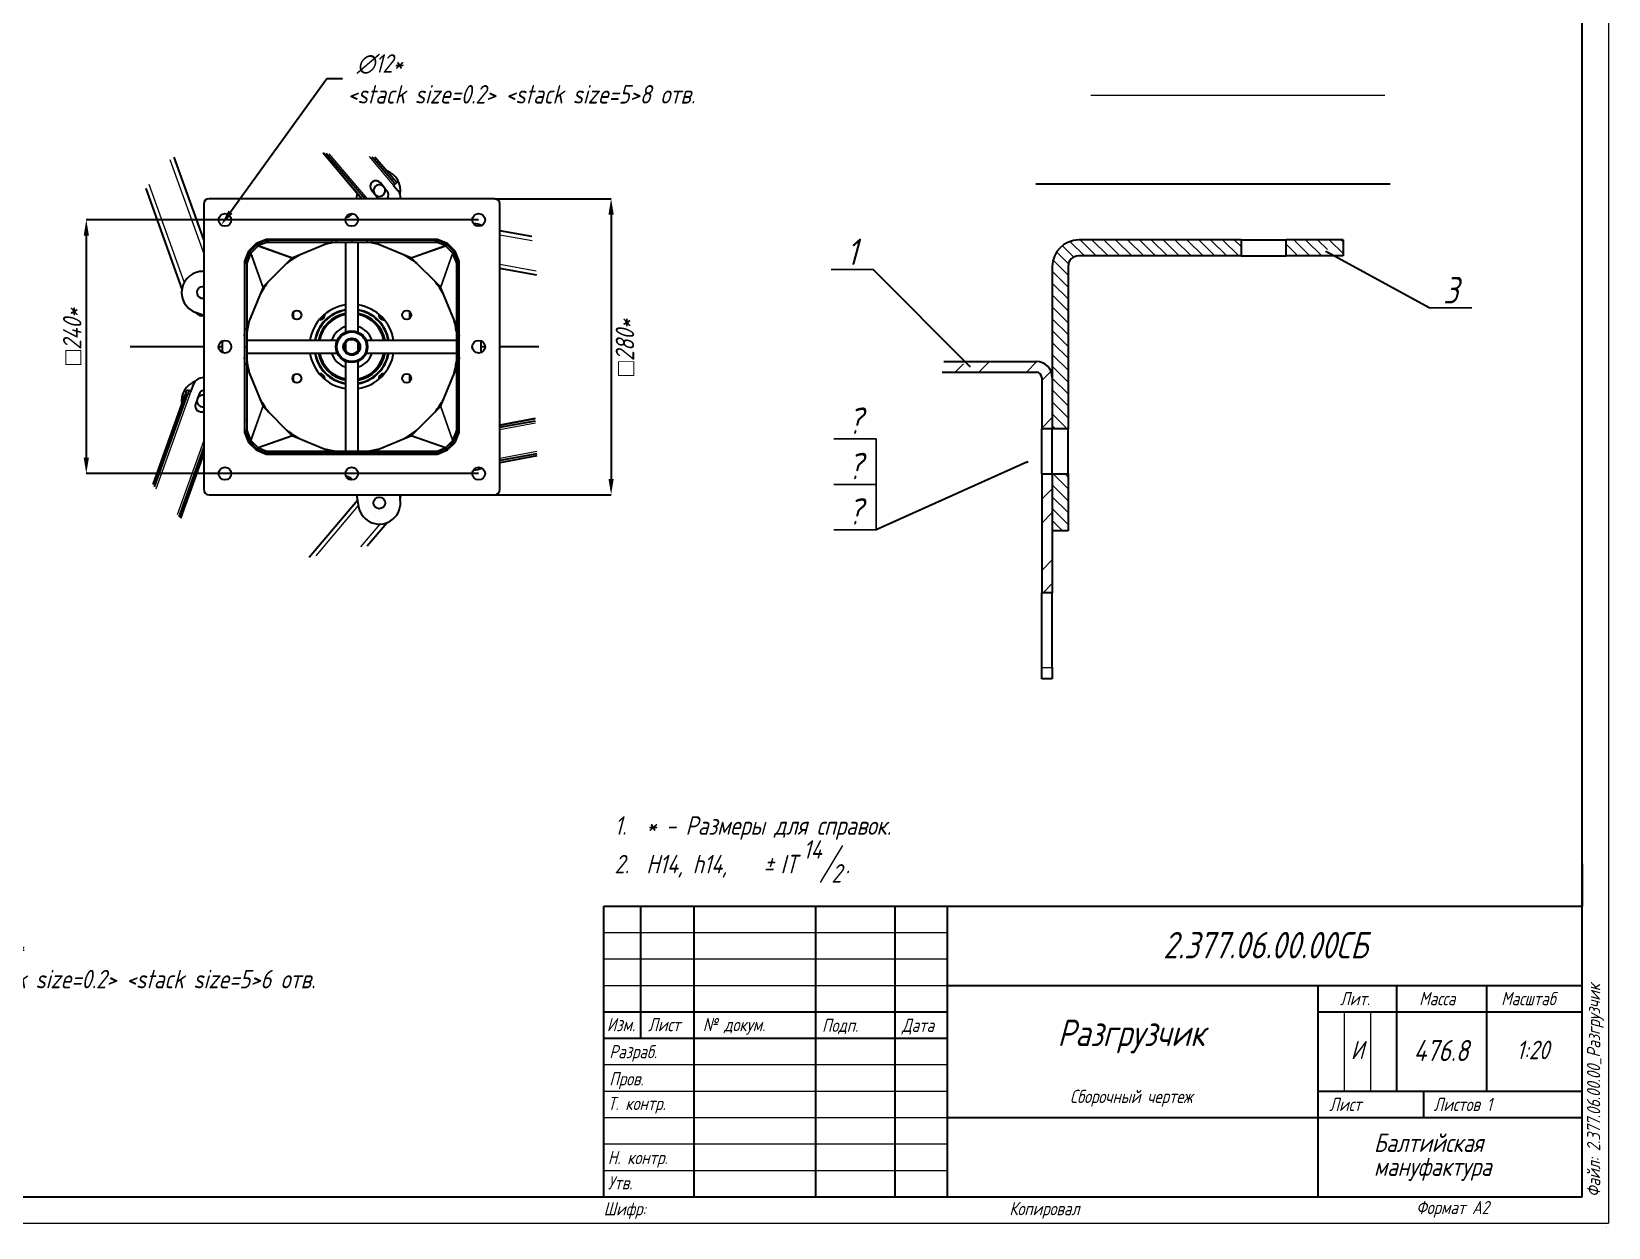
# Model space of a CAD drawing. Header units: millimetres. Extents: x 0 to 594, y -1 to 420.
# Drawn here: x 295.7 to 594, y -0.8 to 225.4 of the extents above; entities that cross this region are included whole.
import ezdxf

# ---------------------------------------------------------------- set-up
doc = ezdxf.new("R2010")
doc.units = ezdxf.units.MM
doc.linetypes.add('SLD-Сплошная', pattern=[0])
doc.styles.add('SLDTEXTSTYLE0', font='', dxfattribs={"bigfont": 'bigfont'})
doc.styles.add('SLDTEXTSTYLE1', font='')
doc.styles.get('SLDTEXTSTYLE0').set_extended_font_data('ГОСТ тип А', italic=True)
doc.styles.get('SLDTEXTSTYLE1').set_extended_font_data('ГОСТ тип А', italic=True)
doc.dimstyles.new('SLDDIMSTYLE1', dxfattribs={"dimtxt": 0.18, "dimasz": 1, "dimexe": 0, "dimexo": 0.0625, "dimgap": 0, "dimtad": 0, "dimtih": 1, "dimtoh": 1, "dimdec": 0, "dimrnd": 1e-09, "dimzin": 0, "dimdsep": 46, "dimtxsty": 'Standard', "dimblk1": 'DOT', "dimblk2": 'DOT', "dimsah": 1, "dimcen": 0.09, "dimadec": 0, "dimazin": 0, "dimtfac": 1, "dimtdec": 0, "dimtofl": 0, "dimtmove": 0, "dimatfit": 3, "dimldrblk": 'DOT', "dimfxl": 1, "dimfrac": 2, "dimtolj": 1, "dimtzin": 0, "dimarcsym": 0})
doc.dimstyles.new('SLDDIMSTYLE4', dxfattribs={"dimtxt": 3.5, "dimasz": 3, "dimexe": 0, "dimexo": 0.0625, "dimgap": 0.875, "dimtad": 0, "dimtih": 1, "dimtoh": 1, "dimdec": 1, "dimlfac": 20, "dimrnd": 1e-09, "dimzin": 12, "dimdsep": 46, "dimtxsty": 'SLDTEXTSTYLE1', "dimsah": 1, "dimcen": 0, "dimadec": 0, "dimazin": 3, "dimtfac": 5, "dimtmove": 0, "dimatfit": 3, "dimfxl": 1, "dimfrac": 2, "dimtolj": 1, "dimtzin": 12, "dimarcsym": 0})
doc.dimstyles.new('SLDDIMSTYLE6', dxfattribs={"dimtxt": 3.5, "dimasz": 3, "dimexe": 0, "dimexo": 0.0625, "dimgap": 0.875, "dimtad": 2, "dimdec": 1, "dimlfac": 5, "dimrnd": 1e-09, "dimzin": 12, "dimdsep": 46, "dimtxsty": 'SLDTEXTSTYLE1', "dimsah": 1, "dimcen": 0.09, "dimadec": 0, "dimazin": 3, "dimtfac": 1, "dimtofl": 0, "dimtmove": 0, "dimatfit": 3, "dimfxl": 1, "dimfrac": 2, "dimtolj": 1, "dimtzin": 12, "dimarcsym": 0})
doc.dimstyles.new('SLDDIMSTYLE7', dxfattribs={"dimtxt": 3.5, "dimasz": 3, "dimexe": 0, "dimexo": 0.0625, "dimgap": 0.875, "dimtad": 0, "dimtih": 1, "dimtoh": 1, "dimdec": 1, "dimlfac": 5, "dimrnd": 1e-09, "dimzin": 12, "dimdsep": 46, "dimtxsty": 'SLDTEXTSTYLE1', "dimsah": 1, "dimcen": 0, "dimadec": 0, "dimazin": 3, "dimtfac": 5, "dimtmove": 0, "dimatfit": 3, "dimfxl": 1, "dimfrac": 2, "dimtolj": 1, "dimtzin": 12, "dimarcsym": 0})

# ---------------------------------------------------------------- blocks, each defined once
blk = doc.blocks.new('SW_NOTE_0')
at = {"color": 0, "linetype": 'SLD-Сплошная', "lineweight": 0}
blk.add_line((37.13, -1.02), (32.93, -8.02), dxfattribs=at)
at = {"color": 0, "linetype": 'Continuous', "lineweight": 0, "char_height": 3.5, "attachment_point": 1}
for s, insert, style in [('1.', (-6, 4.5), 'SLDTEXTSTYLE1'), ('* - Размеры для справок.', (0, 4.5), 'SLDTEXTSTYLE0'), ('2.', (-6, -2.79), 'SLDTEXTSTYLE1'), ('Н14, h14, ', (0, -2.79), 'SLDTEXTSTYLE0'), ('IT', (25.41, -2.79), 'SLDTEXTSTYLE1'), ('14', (29.68, -0.02), 'SLDTEXTSTYLE1'), ('%%p', (22.19, -2.79), 'SLDTEXTSTYLE1'), ('2', (35.03, -4.54), 'SLDTEXTSTYLE1'), ('.', (37.7, -2.79), 'SLDTEXTSTYLE1')]:
    blk.add_mtext(s, dxfattribs=dict(at, insert=insert, style=style))
blk = doc.blocks.new('*D37')
at = {"color": 0, "linetype": 'SLD-Сплошная', "lineweight": -2, "transparency": 16777216}
for p, q in [((279.83, 49.1), (255.18, 66.62)), ((282.83, 49.1), (279.83, 49.1))]:
    blk.add_line(p, q, dxfattribs=at)
at = {"color": 0, "linetype": 'SLD-Сплошная', "transparency": 16777216}
blk.add_solid([(255.46, 67.03), (254.89, 66.21), (252.73, 68.36)], dxfattribs=at)
at = {"layer": 'Defpoints', "color": 0, "linetype": 'SLD-Сплошная', "transparency": 16777216}
for p in [(252.73, 68.36), (253.26, 67.98)]:
    blk.add_point(p, dxfattribs=at)
at = {"color": 0, "linetype": 'SLD-Сплошная', "lineweight": 18, "transparency": 16777216, "insert": (283.71, 53.77), "char_height": 3.5, "attachment_point": 1, "style": 'SLDTEXTSTYLE1'}
blk.add_mtext('\\A1; ∅13*\\P<stack size=0.2> <stack size=5>6 отв.', dxfattribs=at)
blk = doc.blocks.new('SW_HATCH_0')
at = {"color": 0, "linetype": 'SLD-Сплошная', "lineweight": 18}
for p, q in [((40.49, 186.42), (40.46, 186.39)), ((42.73, 186.42), (40.97, 184.65)), ((44.98, 186.42), (41.98, 183.42)), ((47.22, 186.42), (44.22, 183.42)), ((49.47, 186.42), (46.47, 183.42)), ((51.71, 186.42), (48.71, 183.42)), ((52.53, 184.99), (50.96, 183.42)), ((62.94, 186.42), (61.03, 184.51)), ((65.18, 186.42), (62.18, 183.42)), ((67.43, 186.42), (64.43, 183.42)), ((69.67, 186.42), (66.67, 183.42)), ((71.78, 186.28), (70.32, 184.82)), ((69.55, 184.05), (68.92, 183.42)), ((17.6, 21.17), (19.84, 18.92)), ((18.68, 22.34), (20.83, 20.18)), ((20.12, 23.13), (22.84, 20.41)), ((22.09, 23.41), (25.09, 20.41)), ((24.33, 23.41), (27.33, 20.41)), ((26.58, 23.41), (29.58, 20.41)), ((28.82, 23.41), (31.82, 20.41)), ((31.07, 23.41), (34.07, 20.41)), ((33.31, 23.41), (36.31, 20.41)), ((35.56, 23.41), (38.56, 20.41)), ((37.8, 23.41), (40.8, 20.41)), ((40.05, 23.41), (43.05, 20.41)), ((42.29, 23.41), (45.29, 20.41)), ((44.54, 23.41), (47.54, 20.41)), ((46.78, 23.41), (49.78, 20.41)), ((49.03, 23.41), (52.03, 20.41)), ((51.27, 23.41), (52.53, 22.16)), ((61.03, 22.64), (63.25, 20.41)), ((62.5, 23.41), (65.5, 20.41)), ((64.74, 23.41), (67.74, 20.41)), ((66.99, 23.41), (68.82, 21.59)), ((69.23, 23.41), (71.78, 20.87)), ((71.48, 23.41), (71.78, 23.12)), ((16.92, 19.6), (19.78, 16.75)), ((16.78, 17.5), (19.78, 14.5)), ((16.78, 15.26), (19.78, 12.26)), ((16.78, 13.01), (19.78, 10.01)), ((16.78, 10.77), (19.78, 7.77)), ((16.78, 8.52), (19.78, 5.52)), ((16.78, 6.27), (19.78, 3.28)), ((16.78, 4.03), (19.78, 1.03)), ((0, 0), (-1.59, -1.59)), ((4.9, 0.41), (2.9, -1.59)), ((13.88, 0.41), (11.88, -1.59)), ((16.78, 1.78), (19.78, -1.22)), ((16.54, -1.42), (14.78, -3.18)), ((16.78, -0.46), (19.78, -3.46)), ((16.78, -2.71), (19.78, -5.71)), ((16.78, -4.95), (19.78, -7.95)), ((16.78, -7.2), (19.78, -10.2)), ((16.78, -10.16), (14.78, -12.16)), ((16.78, -9.44), (19.67, -12.34)), ((16.78, -11.69), (17.43, -12.34)), ((16.95, -20.84), (19.78, -23.67)), ((19.19, -20.84), (19.78, -21.42)), ((16.78, -23.63), (14.78, -25.63)), ((16.78, -22.91), (19.78, -25.91)), ((16.78, -25.16), (19.78, -28.16)), ((16.78, -28.12), (14.78, -30.12)), ((16.78, -27.4), (19.78, -30.4)), ((16.78, -29.65), (18.72, -31.59)), ((16.78, -37.1), (14.78, -39.1)), ((16.78, -41.59), (15.03, -43.34))]:
    blk.add_line(p, q, dxfattribs=at)
blk = doc.blocks.new('SW_NOTE_0_4')
at = {"color": 0, "linetype": 'SLD-Сплошная', "lineweight": 18}
for p, q in [((0, 0), (8, 0)), ((8, 0), (0, 0)), ((0, 0), (8, 0)), ((8, 0), (0, 0)), ((0, 0), (8, 0)), ((8, 0), (0, 0))]:
    blk.add_line(p, q, dxfattribs=at)
at = {"color": 0, "linetype": 'SLD-Сплошная', "lineweight": 18, "insert": (3.97, 5.85), "char_height": 5, "attachment_point": 2, "style": 'SLDTEXTSTYLE1'}
blk.add_mtext('3', dxfattribs=at)
blk = doc.blocks.new('_Dot')
at = {"color": 0, "linetype": 'ByBlock', "lineweight": -2}
blk.add_line((-0.5, 0), (-1, 0), dxfattribs=at)
at = {"color": 0, "linetype": 'ByBlock', "const_width": 0.5}
blk.add_lwpolyline([(-0.25, 0, 1), (0.25, 0, 1)], format="xyb", close=True, dxfattribs=at)
blk = doc.blocks.new('SW_NOTE_0_5')
at = {"color": 0, "linetype": 'SLD-Сплошная', "lineweight": 18}
for p, q in [((-8, 0), (0, 0)), ((0, 0), (-8, 0)), ((-8, 0), (0, 0)), ((0, 0), (-8, 0)), ((-8, 0), (0, 0)), ((0, 0), (-8, 0))]:
    blk.add_line(p, q, dxfattribs=at)
at = {"color": 0, "linetype": 'SLD-Сплошная', "lineweight": 18, "insert": (-4.03, 5.85), "char_height": 5, "attachment_point": 2, "style": 'SLDTEXTSTYLE1'}
blk.add_mtext('1', dxfattribs=at)
blk = doc.blocks.new('SW_NOTE_0_6')
at = {"color": 0, "linetype": 'SLD-Сплошная', "lineweight": 0}
for p, q in [((0, 0), (0, 8.58)), ((0, 8.58), (0, 0)), ((0, 0), (-8, 0)), ((-8, 0), (0, 0)), ((0, 0), (-8, 0)), ((-8, 0), (0, 0))]:
    blk.add_line(p, q, dxfattribs=at)
at = {"color": 0, "linetype": 'Continuous', "lineweight": 0, "insert": (-4.03, 5.97), "char_height": 5, "attachment_point": 2, "style": 'SLDTEXTSTYLE1'}
blk.add_mtext('?', dxfattribs=at)
blk = doc.blocks.new('SW_NOTE_0_7')
at = {"color": 0, "linetype": 'SLD-Сплошная', "lineweight": 18}
for p, q in [((5.91, 0.46), (-2.09, 0.46)), ((-2.09, 0.46), (5.91, 0.46)), ((5.91, -8.12), (5.91, 0.46)), ((5.91, 0.46), (5.91, -8.12)), ((5.91, -8.12), (5.91, 0.46)), ((5.91, 0.46), (5.91, -8.12))]:
    blk.add_line(p, q, dxfattribs=at)
at = {"color": 0, "linetype": 'SLD-Сплошная', "lineweight": 18, "insert": (1.88, 6.43), "char_height": 5, "attachment_point": 2, "style": 'SLDTEXTSTYLE1'}
blk.add_mtext('?', dxfattribs=at)
blk = doc.blocks.new('SW_NOTE_0_8')
at = {"color": 0, "linetype": 'SLD-Сплошная', "lineweight": 18}
for p, q in [((5.91, 0.46), (-2.09, 0.46)), ((-2.09, 0.46), (5.91, 0.46)), ((5.91, -8.12), (5.91, 0.46)), ((5.91, 0.46), (5.91, -8.12)), ((5.91, -8.12), (5.91, 0.46)), ((5.91, 0.46), (5.91, -8.12))]:
    blk.add_line(p, q, dxfattribs=at)
at = {"color": 0, "linetype": 'SLD-Сплошная', "lineweight": 18, "insert": (1.88, 6.43), "char_height": 5, "attachment_point": 2, "style": 'SLDTEXTSTYLE1'}
blk.add_mtext('?', dxfattribs=at)
blk = doc.blocks.new('*D43')
at = {"color": 0, "linetype": 'SLD-Сплошная', "lineweight": -2, "transparency": 16777216}
for p, q in [((383.38, 193.8), (405.36, 193.8)), ((405.36, 190.8), (405.36, 140.8)), ((383.38, 137.8), (405.36, 137.8))]:
    blk.add_line(p, q, dxfattribs=at)
at = {"color": 0, "linetype": 'SLD-Сплошная', "transparency": 16777216}
for points in [[(404.86, 190.8), (405.86, 190.8), (405.36, 193.8)], [(404.86, 140.8), (405.86, 140.8), (405.36, 137.8)]]:
    blk.add_solid(points, dxfattribs=at)
at = {"layer": 'Defpoints', "color": 0, "linetype": 'SLD-Сплошная', "transparency": 16777216}
for p in [(383.31, 193.8), (383.31, 137.8), (405.36, 137.8)]:
    blk.add_point(p, dxfattribs=at)
at = {"color": 0, "linetype": 'SLD-Сплошная', "lineweight": 18, "transparency": 16777216, "insert": (406.23, 165.62), "char_height": 3.5, "attachment_point": 2, "rotation": 90, "style": 'SLDTEXTSTYLE1'}
blk.add_mtext('\\A1;{\\fGDT;o}280*', dxfattribs=at)
blk = doc.blocks.new('*D44')
at = {"color": 0, "linetype": 'SLD-Сплошная', "lineweight": -2, "transparency": 16777216}
for p, q in [((380.25, 189.8), (306.1, 189.8)), ((306.1, 186.8), (306.1, 144.8)), ((380.25, 141.8), (306.1, 141.8))]:
    blk.add_line(p, q, dxfattribs=at)
at = {"color": 0, "linetype": 'SLD-Сплошная', "transparency": 16777216}
for points in [[(305.6, 186.8), (306.6, 186.8), (306.1, 189.8)], [(305.6, 144.8), (306.6, 144.8), (306.1, 141.8)]]:
    blk.add_solid(points, dxfattribs=at)
at = {"layer": 'Defpoints', "color": 0, "linetype": 'SLD-Сплошная', "transparency": 16777216}
for p in [(380.31, 189.8), (306.1, 141.8), (380.31, 141.8)]:
    blk.add_point(p, dxfattribs=at)
at = {"color": 0, "linetype": 'SLD-Сплошная', "lineweight": 18, "transparency": 16777216, "insert": (301.69, 167.71), "char_height": 3.5, "attachment_point": 2, "rotation": 90, "style": 'SLDTEXTSTYLE1'}
blk.add_mtext('\\A1;{\\fGDT;o}240*', dxfattribs=at)
blk = doc.blocks.new('*D45')
at = {"color": 0, "linetype": 'SLD-Сплошная', "lineweight": -2, "transparency": 16777216}
for p, q in [((351.58, 216.48), (333.37, 191.26)), ((354.58, 216.48), (351.58, 216.48))]:
    blk.add_line(p, q, dxfattribs=at)
at = {"color": 0, "linetype": 'SLD-Сплошная', "transparency": 16777216}
blk.add_solid([(332.96, 191.55), (333.77, 190.97), (331.61, 188.83)], dxfattribs=at)
at = {"layer": 'Defpoints', "color": 0, "linetype": 'SLD-Сплошная', "transparency": 16777216}
for p in [(331.61, 188.83), (333.02, 190.77)]:
    blk.add_point(p, dxfattribs=at)
at = {"color": 0, "linetype": 'SLD-Сплошная', "lineweight": 18, "transparency": 16777216, "insert": (355.46, 221.14), "char_height": 3.5, "attachment_point": 1, "style": 'SLDTEXTSTYLE1'}
blk.add_mtext('\\A1; ∅12*\\P<stack size=0.2> <stack size=5>8 отв.', dxfattribs=at)

msp = doc.modelspace()

# ---------------------------------------------------------------- linework, layer by layer
at = {"color": 7, "linetype": 'SLD-Сплошная', "lineweight": 18}
for p, q in [((594, 420), (594, 0)), ((404, 55), (469, 55)), ((404, 50), (469, 50)), ((404, 45), (469, 45)), ((544, 40), (544, 25)), ((549, 40), (549, 25)), ((404, 30), (469, 30)), ((404, 25), (469, 25)), ((404, 20), (469, 20)), ((404, 15), (469, 15)), ((404, 10), (469, 10)), ((0, 0), (594, 0))]:
    msp.add_line(p, q, dxfattribs=at)
at = {"color": 7, "linetype": 'SLD-Сплошная', "lineweight": 25}
for p, q in [((589, 5), (589, 415)), ((322.6554, 201.6905), (328.3127, 185.8989)), ((358.2395, 193.8008), (350.9026, 202.4554)), ((350.9026, 202.4554), (358.2395, 193.8008)), ((358.7639, 193.8008), (351.4852, 202.3867)), ((360.1497, 201.754), (363.8846, 197.3484)), ((360.6847, 201.7415), (364.1897, 197.607)), ((317.3593, 195.7183), (324.1731, 176.6988)), ((357.1882, 193.8008), (357.3692, 194.8274)), ((360.0342, 195.3952), (360.5847, 194.7458)), ((360.777, 194.519), (361.3275, 193.8696)), ((361.3275, 193.8696), (361.3911, 193.8008)), ((362.2629, 196.1684), (361.7124, 196.8178)), ((362.2629, 196.1684), (362.2629, 196.1684)), ((363.0057, 195.2923), (362.4551, 195.9417)), ((364.2261, 196.3269), (365.084, 195.315)), ((364.8363, 196.8442), (364.5312, 196.5856)), ((364.5312, 196.5856), (364.5312, 196.5856)), ((365.4599, 194.6417), (365.4614, 194.6504)), ((485.7176, 196.6448), (552.7047, 196.6448)), ((328.3127, 192.8008), (328.3127, 138.8008)), ((383.3127, 193.8008), (329.3127, 193.8008)), ((384.3127, 138.8008), (384.3127, 192.8008)), ((338.2315, 185.3244), (336.7891, 183.882)), ((338.2978, 185.0889), (337.0247, 183.8157)), ((340.116, 186.105), (338.2315, 185.3244)), ((338.5434, 184.8433), (338.2978, 185.0889)), ((340.0202, 185.8857), (338.5325, 185.2695)), ((338.6735, 184.9291), (338.5325, 185.2695)), ((340.1611, 185.5453), (338.6735, 184.9291)), ((340.1611, 185.5453), (340.0202, 185.8857)), ((372.5095, 186.105), (340.116, 186.105)), ((340.4743, 186.005), (340.4743, 185.605)), ((340.4743, 186.005), (356.3127, 186.005)), ((340.4743, 185.605), (356.3127, 185.605)), ((342.6018, 186.105), (342.4548, 186.005)), ((352.1469, 185.5453), (345.1601, 182.6513)), ((355.1127, 185.605), (355.1127, 168.5503)), ((356.3127, 186.005), (356.3127, 185.605)), ((356.3127, 186.005), (372.1511, 186.005)), ((356.3127, 185.605), (372.1511, 185.605)), ((357.5127, 168.5503), (357.5127, 185.605)), ((367.4654, 182.6513), (360.4786, 185.5453)), ((370.1706, 186.005), (370.0237, 186.105)), ((372.1511, 186.005), (372.1511, 185.605)), ((372.4643, 185.5453), (372.6053, 185.8857)), ((373.952, 184.9291), (372.4643, 185.5453)), ((374.394, 185.3244), (372.5095, 186.105)), ((374.093, 185.2695), (372.6053, 185.8857)), ((373.5565, 185.4917), (373.6998, 185.6119)), ((373.952, 184.9291), (374.093, 185.2695)), ((374.0821, 184.8433), (374.3277, 185.0889)), ((375.6008, 183.8157), (374.3277, 185.0889)), ((375.8363, 183.882), (374.394, 185.3244)), ((390.3721, 186.6331), (384.3127, 187.7331)), ((524.5547, 185.9948), (493.8047, 185.9948)), ((524.5547, 185.9948), (524.5547, 182.9948)), ((524.5547, 185.9948), (533.0547, 185.9948)), ((533.0547, 182.9948), (533.0547, 185.9948)), ((543.8047, 185.9948), (533.0547, 185.9948)), ((543.8047, 185.9948), (543.8047, 182.9948)), ((336.7891, 183.882), (336.0086, 181.9975)), ((336.0086, 181.9975), (336.0086, 149.6041)), ((336.8441, 183.581), (336.2278, 182.0934)), ((336.5682, 181.9524), (336.2278, 182.0934)), ((337.1844, 183.4401), (336.5682, 181.9524)), ((337.1844, 183.4401), (336.8441, 183.581)), ((337.2702, 183.5702), (337.0247, 183.8157)), ((338.5434, 184.8433), (337.2702, 183.5702)), ((345.0045, 182.5744), (339.5391, 177.109)), ((373.0864, 177.109), (367.621, 182.5744)), ((375.3552, 183.5702), (374.0821, 184.8433)), ((375.3552, 183.5702), (375.6008, 183.8157)), ((375.4411, 183.4401), (375.7814, 183.581)), ((376.0573, 181.9524), (375.4411, 183.4401)), ((376.3976, 182.0934), (375.7814, 183.581)), ((376.6169, 181.9975), (375.8363, 183.882)), ((376.0573, 181.9524), (376.3976, 182.0934)), ((376.6169, 149.6041), (376.6169, 181.9975)), ((524.5547, 182.9948), (493.8047, 182.9948)), ((524.5547, 182.9948), (533.0547, 182.9948)), ((543.8047, 182.9948), (533.0547, 182.9948)), ((336.1086, 179.6587), (336.0086, 179.5118)), ((336.1086, 181.6392), (336.5086, 181.6392)), ((336.1086, 165.8008), (336.1086, 181.6392)), ((336.5086, 165.8008), (336.5086, 181.6392)), ((376.1169, 181.6392), (376.1169, 165.8008)), ((376.5169, 181.6392), (376.1169, 181.6392)), ((376.5169, 181.6392), (376.5169, 165.8008)), ((391.3298, 179.3448), (384.3127, 180.6187)), ((488.8047, 180.9948), (488.8047, 150.2448)), ((491.8047, 180.9948), (491.8047, 150.2448)), ((339.4622, 176.9534), (336.5682, 169.9667)), ((376.0573, 169.9667), (373.1633, 176.9534)), ((328.122, 174.9614), (328.3127, 174.9781)), ((328.3127, 171.7353), (326.7539, 172.3026)), ((328.3127, 171.6217), (327.9633, 171.6537)), ((328.3127, 171.6217), (327.9633, 171.6537)), ((345.3127, 171.2065), (345.3127, 172.3951)), ((350.3023, 170.9112), (350.1664, 170.9215)), ((350.3023, 171.0112), (350.244, 171.0133)), ((362.3815, 171.0133), (362.3231, 171.0112)), ((362.3231, 170.9112), (362.4591, 170.9215)), ((367.3127, 171.2065), (367.3127, 172.3951)), ((336.1086, 169.2708), (336.0086, 168.6275)), ((355.1127, 168.5573), (355.1127, 168.5503)), ((376.6169, 168.6275), (376.5169, 169.2708)), ((328.3127, 165.7808), (314.3779, 165.7808)), ((314.384, 165.8208), (328.3127, 165.8208)), ((316.3127, 165.7795), (316.3127, 165.82)), ((316.5127, 165.822), (316.5127, 165.7812)), ((331.8292, 165.7808), (331.1282, 165.7808)), ((331.1324, 165.8208), (331.8276, 165.8208)), ((336.1086, 165.8008), (336.5086, 165.8008)), ((336.1086, 149.9624), (336.1086, 165.8008)), ((353.5632, 167.0008), (336.5086, 167.0008)), ((336.5086, 149.9624), (336.5086, 165.8008)), ((336.5086, 164.6008), (353.5632, 164.6008)), ((353.5563, 164.6008), (353.5632, 164.6008)), ((355.1127, 166.5219), (355.1127, 165.0797)), ((357.5127, 165.0797), (357.5127, 166.5219)), ((376.1169, 167.0008), (359.0623, 167.0008)), ((359.0623, 164.6008), (376.1169, 164.6008)), ((376.5169, 165.8008), (376.1169, 165.8008)), ((376.1169, 165.8008), (376.1169, 149.9624)), ((376.5169, 165.8008), (376.5169, 149.9624)), ((380.7791, 165.8208), (381.509, 165.8208)), ((381.5022, 165.7808), (380.7796, 165.7808)), ((384.3127, 165.8208), (391.6864, 165.8208)), ((391.6808, 165.7808), (384.3127, 165.7808)), ((336.5682, 161.6349), (339.4622, 154.6482)), ((355.1127, 163.0513), (355.1127, 145.9966)), ((355.1127, 163.0513), (355.1127, 163.0452)), ((357.5127, 145.9966), (357.5127, 163.0513)), ((357.5127, 163.046), (357.5127, 163.0513)), ((373.1633, 154.6482), (376.0573, 161.6349)), ((468.2786, 162.9948), (485.8047, 162.9948)), ((325.9197, 157.3909), (326.3671, 158.6398)), ((326.7622, 159.302), (326.7539, 159.299)), ((328.3127, 159.9771), (327.9678, 159.9453)), ((345.3127, 159.8008), (345.0704, 159.8008)), ((345.3127, 160.1008), (345.1251, 160.1008)), ((345.3127, 159.2065), (345.3127, 160.3951)), ((350.3023, 160.6904), (350.1664, 160.6801)), ((350.244, 160.5883), (350.3023, 160.5904)), ((362.3231, 160.6904), (362.4591, 160.6801)), ((362.3231, 160.5904), (362.3815, 160.5883)), ((367.3127, 159.2065), (367.3127, 160.3951)), ((367.3127, 160.1008), (367.5003, 160.1008)), ((367.3127, 159.8008), (367.555, 159.8008)), ((467.9985, 160.9948), (485.8047, 160.9948)), ((486.8047, 159.9948), (486.8047, 150.2448)), ((488.8047, 159.9948), (488.8047, 150.2448)), ((318.7516, 139.7546), (324.8293, 156.7193)), ((319.0233, 139.327), (325.2058, 156.5844)), ((325.1665, 157.6607), (325.5431, 157.5258)), ((325.5431, 157.5258), (325.5431, 157.5258)), ((327.0385, 155.7699), (326.7514, 154.9685)), ((327.0385, 155.7699), (327.0385, 155.7699)), ((327.4259, 156.8513), (327.1388, 156.0498)), ((339.5391, 154.4926), (345.0045, 149.0271)), ((367.621, 149.0271), (373.0864, 154.4926)), ((384.3127, 150.9881), (391.0219, 152.2061)), ((391.0219, 152.2061), (384.3127, 150.9881)), ((336.0086, 152.0898), (336.1086, 151.9429)), ((336.0086, 149.6041), (336.7891, 147.7196)), ((336.1086, 149.9624), (336.5086, 149.9624)), ((336.5682, 149.6492), (336.2278, 149.5082)), ((336.2278, 149.5082), (336.8441, 148.0206)), ((336.5682, 149.6492), (337.1844, 148.1615)), ((375.4411, 148.1615), (376.0573, 149.6492)), ((375.7814, 148.0206), (376.3976, 149.5082)), ((375.8363, 147.7196), (376.6169, 149.6041)), ((376.0573, 149.6492), (376.3976, 149.5082)), ((376.5169, 149.9624), (376.1169, 149.9624)), ((384.3127, 150.5815), (391.0467, 151.8041)), ((488.8047, 150.2448), (486.8047, 150.2448)), ((486.8047, 141.7448), (486.8047, 150.2448)), ((491.8047, 150.2448), (488.8047, 150.2448)), ((488.8047, 141.7448), (488.8047, 150.2448)), ((491.8047, 141.7448), (491.8047, 150.2448)), ((328.3127, 146.8736), (323.578, 133.6575)), ((336.7891, 147.7196), (338.2315, 146.2772)), ((337.1844, 148.1615), (336.8441, 148.0206)), ((337.2702, 148.0314), (337.0247, 147.7859)), ((337.0247, 147.7859), (338.2978, 146.5127)), ((337.2702, 148.0314), (338.5434, 146.7583)), ((338.2315, 146.2772), (340.116, 145.4966)), ((338.5434, 146.7583), (338.2978, 146.5127)), ((338.6735, 146.6725), (338.5325, 146.3321)), ((338.5325, 146.3321), (340.0202, 145.7159)), ((338.6735, 146.6725), (340.1611, 146.0563)), ((345.1601, 148.9503), (352.1469, 146.0563)), ((360.4786, 146.0563), (367.4654, 148.9503)), ((372.4643, 146.0563), (373.952, 146.6725)), ((372.5095, 145.4966), (374.394, 146.2772)), ((372.6053, 145.7159), (374.093, 146.3321)), ((373.952, 146.6725), (374.093, 146.3321)), ((374.0821, 146.7583), (375.3552, 148.0314)), ((374.0821, 146.7583), (374.3277, 146.5127)), ((374.3277, 146.5127), (375.6008, 147.7859)), ((374.394, 146.2772), (375.8363, 147.7196)), ((375.3552, 148.0314), (375.6008, 147.7859)), ((375.4411, 148.1615), (375.7814, 148.0206)), ((376.237, 148.6868), (376.0211, 148.5992)), ((376.0211, 148.5992), (376.237, 148.6868)), ((328.3127, 145.6876), (323.8915, 133.3464)), ((323.8915, 133.3464), (328.3127, 145.6875)), ((340.1611, 146.0563), (340.0202, 145.7159)), ((340.116, 145.4966), (372.5095, 145.4966)), ((340.4743, 145.5966), (340.4743, 145.9966)), ((356.3127, 145.9966), (340.4743, 145.9966)), ((356.3127, 145.5966), (340.4743, 145.5966)), ((342.4548, 145.5966), (342.6018, 145.4966)), ((352.8427, 145.5966), (353.486, 145.4966)), ((354.3378, 145.4966), (353.4929, 145.5966)), ((356.3127, 145.5966), (356.3127, 145.9966)), ((372.1511, 145.9966), (356.3127, 145.9966)), ((372.1511, 145.5966), (356.3127, 145.5966)), ((359.1325, 145.5966), (358.2877, 145.4966)), ((359.1395, 145.4966), (359.7828, 145.5966)), ((370.0237, 145.4966), (370.1706, 145.5966)), ((372.1511, 145.5966), (372.1511, 145.9966)), ((372.4643, 146.0563), (372.6053, 145.7159)), ((373.5565, 146.1099), (373.6998, 145.9897)), ((391.3274, 145.5537), (384.3127, 144.2802)), ((391.3275, 145.1472), (384.3127, 143.8737)), ((486.8047, 141.7448), (488.8047, 141.7448)), ((486.8047, 141.7448), (486.8047, 119.2429)), ((488.8047, 141.7448), (491.8047, 141.7448)), ((488.8047, 141.7448), (488.8047, 130.9948)), ((488.8047, 141.7448), (488.8047, 119.2429)), ((491.8047, 141.7448), (491.8047, 130.9948)), ((329.3127, 137.8008), (383.3127, 137.8008)), ((357.1882, 137.8008), (357.583, 135.562)), ((365.3116, 137.8008), (365.4614, 136.9512)), ((348.2562, 126.0167), (357.3704, 136.7676)), ((359.2324, 128.1391), (362.9447, 132.518)), ((491.8047, 130.9948), (488.8047, 130.9948)), ((488.8047, 119.2429), (486.8047, 119.2429)), ((486.8047, 105.1116), (486.8047, 119.2429)), ((488.8047, 105.1116), (488.8047, 119.2429)), ((486.8047, 102.9948), (486.8047, 105.1116)), ((488.8047, 105.1116), (488.8047, 102.9948)), ((488.8047, 102.9948), (486.8047, 102.9948)), ((589, 68), (589, 60)), ((404, 5), (404, 60)), ((404, 60), (589, 60)), ((411, 35), (411, 60)), ((421, 60), (421, 5)), ((444, 60), (444, 5)), ((459, 60), (459, 5)), ((469, 5), (469, 60)), ((589, 5), (589, 60)), ((469, 45), (589, 45)), ((539, 45), (539, 5)), ((554, 25), (554, 45)), ((571, 25), (571, 45)), ((404, 40), (469, 40)), ((539, 40), (589, 40)), ((404, 35), (469, 35)), ((539, 25), (589, 25)), ((559, 25), (559, 20)), ((469, 20), (589, 20)), ((20, 5), (589, 5)), ((404, 5), (589, 5))]:
    msp.add_line(p, q, dxfattribs=at)
at = {"color": 8, "linetype": 'SLD-Сплошная', "lineweight": 18}
for p, q in [((496.1146, 213.3874), (551.7304, 213.3874)), ((328.3127, 183.5269), (321.991, 201.173)), ((359.2883, 193.8008), (352.0651, 202.3212)), ((359.6118, 201.7699), (364.2261, 196.3269)), ((364.5312, 196.5856), (360.1496, 201.754)), ((363.8846, 197.3484), (364.1897, 197.607)), ((324.1731, 176.6988), (317.3593, 195.7183)), ((317.8982, 196.5861), (324.5832, 177.9261)), ((361.7123, 196.8178), (361.7124, 196.8178)), ((363.0057, 195.2923), (363.0057, 195.2923)), ((345.1601, 182.6513), (338.6735, 184.9291)), ((340.1611, 185.5453), (352.1469, 185.5453)), ((360.4786, 185.5453), (372.4643, 185.5453)), ((373.952, 184.9291), (367.4654, 182.6513)), ((384.3127, 187.7331), (390.3721, 186.6331)), ((390.4208, 185.8111), (384.3127, 186.92)), ((336.5682, 169.9667), (336.5682, 181.9524)), ((337.1844, 183.4401), (339.4622, 176.9534)), ((339.5391, 177.109), (337.2702, 183.5702)), ((338.5434, 184.8433), (345.0045, 182.5744)), ((367.621, 182.5744), (374.0821, 184.8433)), ((375.3552, 183.5702), (373.0864, 177.109)), ((373.1633, 176.9534), (375.4411, 183.4401)), ((376.0573, 181.9524), (376.0573, 169.9667)), ((384.3127, 181.4318), (391.183, 180.1845)), ((350.3023, 171.0805), (350.3023, 171.0112)), ((362.3231, 171.0805), (362.3231, 171.0112)), ((336.5682, 149.6492), (336.5682, 161.6349)), ((376.0573, 161.6349), (376.0573, 149.6492)), ((350.3023, 160.5211), (350.3023, 160.5904)), ((362.3231, 160.5211), (362.3231, 160.5904)), ((325.5431, 157.5258), (319.0233, 139.327)), ((319.298, 138.9078), (325.9197, 157.3909)), ((325.2058, 156.5844), (324.8293, 156.7193)), ((327.4259, 156.8513), (327.4259, 156.8513)), ((339.4622, 154.6482), (337.1844, 148.1615)), ((337.2702, 148.0314), (339.5391, 154.4926)), ((373.0864, 154.4926), (375.3552, 148.0314)), ((375.4411, 148.1615), (373.1633, 154.6482)), ((384.3127, 150.175), (391.0718, 151.4021)), ((328.3127, 148.0595), (323.2668, 133.9747)), ((345.0045, 149.0271), (338.5434, 146.7583)), ((338.6735, 146.6725), (345.1601, 148.9503)), ((367.4654, 148.9503), (373.952, 146.6725)), ((374.0821, 146.7583), (367.621, 149.0271)), ((352.1469, 146.0563), (340.1611, 146.0563)), ((372.4643, 146.0563), (360.4786, 146.0563)), ((391.3241, 145.9596), (384.3127, 144.6867)), ((384.3127, 144.2802), (391.3274, 145.5537)), ((357.5509, 135.7435), (349.5117, 126.2606)), ((358.0358, 127.9648), (361.6767, 132.2596)), ((362.9446, 132.518), (359.2324, 128.1391)), ((486.8047, 105.1116), (488.8047, 105.1116))]:
    msp.add_line(p, q, dxfattribs=at)
at = {"color": 7, "linetype": 'SLD-Сплошная', "lineweight": 25, "flags": 128}
for points in [[(364.5312, 196.5856), (364.5188, 196.6002), (364.482, 196.6436), (364.4223, 196.7141), (364.3418, 196.809), (364.2438, 196.9246), (364.1321, 197.0565), (364.0107, 197.1996), (363.8846, 197.3484)], [(364.1897, 197.607), (364.3158, 197.4582), (364.4372, 197.3151), (364.549, 197.1833), (364.647, 197.0677), (364.7274, 196.9728), (364.7871, 196.9023), (364.8239, 196.8589), (364.8363, 196.8442)], [(364.2261, 196.3269), (364.2856, 196.3774), (364.3429, 196.4259), (364.3956, 196.4706), (364.4419, 196.5098), (364.4798, 196.542), (364.508, 196.5659), (364.5254, 196.5806), (364.5312, 196.5856)], [(353.486, 186.105), (353.3141, 186.0803), (352.8427, 186.005)], [(353.4929, 186.005), (353.9224, 186.0603), (354.3378, 186.105)], [(358.2877, 186.105), (358.7031, 186.0603), (359.1325, 186.005)], [(359.7828, 186.005), (359.3114, 186.0803), (359.1395, 186.105)], [(336.0086, 167.7757), (336.0204, 167.8935), (336.1086, 168.6206)], [(376.5169, 168.6206), (376.6051, 167.8935), (376.6169, 167.7757)], [(336.1086, 162.981), (336.0905, 163.1133), (336.0086, 163.8259)], [(336.0086, 162.9741), (336.0794, 162.5047), (336.1086, 162.3307)], [(376.6169, 163.8259), (376.5349, 163.1133), (376.5169, 162.981)], [(376.5169, 162.3307), (376.546, 162.5047), (376.6169, 162.9741)], [(324.8293, 156.7193), (324.8951, 156.903), (324.9583, 157.0796), (325.0166, 157.2423), (325.0677, 157.385), (325.1097, 157.5021), (325.1409, 157.5891), (325.16, 157.6426), (325.1665, 157.6607)], [(325.5431, 157.5258), (325.5366, 157.5077), (325.5174, 157.4542), (325.4862, 157.3672), (325.4443, 157.2501), (325.3932, 157.1074), (325.3349, 156.9447), (325.2716, 156.7681), (325.2058, 156.5844)], [(325.9197, 157.3909), (325.8462, 157.4172), (325.7756, 157.4425), (325.7104, 157.4659), (325.6534, 157.4863), (325.6066, 157.5031), (325.5718, 157.5156), (325.5503, 157.5232), (325.5431, 157.5258)], [(374.8874, 147.0725), (374.8696, 146.9834), (374.83, 146.7132)], [(374.8874, 147.0725), (374.8696, 146.9834), (374.83, 146.7132)]]:
    msp.add_lwpolyline(points, dxfattribs=at)
at = {"color": 7, "linetype": 'SLD-Сплошная', "lineweight": 25}
for centre, radius in [((332.3127, 189.8008), 1.2), ((356.3127, 189.8008), 1.2), ((380.3127, 189.8008), 1.2), ((345.9204, 171.8008), 0.85), ((366.705, 171.8008), 0.85), ((356.3127, 165.8008), 3), ((356.3127, 165.8008), 2.8), ((356.3127, 165.8008), 1.6), ((356.3127, 165.8008), 1.4), ((332.3127, 165.8008), 1.2), ((380.3127, 165.8008), 1.2), ((345.9204, 159.8008), 0.85), ((366.705, 159.8008), 0.85), ((332.3127, 141.8008), 1.2), ((356.3127, 141.8008), 1.2), ((380.3127, 141.8008), 1.2), ((361.5222, 136.2566), 1.1)]:
    msp.add_circle(centre, radius, dxfattribs=at)
for centre, radius, start, end in [((360.8733, 196.1065), 1.1, 40.289638, 220.289602), ((360.8733, 196.1065), 1.1, 40.289818, 119.999922), ((361.5222, 195.345), 4, 350.000069, 69.319621), ((361.5222, 195.345), 1.1, 41.096273, 269.999856), ((361.5203, 195.3441), 1.1105, 212.597486, 227.984429), ((361.5222, 195.345), 1.1, 269.999493, 39.754013), ((361.5202, 195.3439), 1.1097, 32.590567, 47.987843), ((361.5196, 195.3434), 1.1105, 32.597486, 47.984429), ((362.1666, 194.5809), 1.1, 314.826894, 40.290657), ((362.1666, 194.5809), 1.1, 314.828381, 40.28916), ((363.5583, 194.0216), 2.0001, 353.660782, 40.288636), ((329.3127, 192.8008), 1, 90.000547, 179.999453), ((354.886, 192.2624), 2.0001, 279.523384, 320.667832), ((383.3127, 192.8008), 1, 0.000547, 89.999453), ((379.2941, 185.0843), 4.0001, 66.430382, 89.194069), ((338.8937, 184.5573), 0.7985, 116.896421, 138.268746), ((338.8242, 184.5592), 0.3995, 112.16329, 134.662633), ((340.4724, 185.088), 0.9169, 89.878532, 119.552145), ((340.4692, 184.7798), 0.8252, 89.642794, 111.919714), ((356.3127, 165.8007), 20.0001, 98.024322, 105.152459), ((352.6205, 183.6954), 1.9096, 89.647003, 104.361909), ((356.3127, 165.8004), 20.0004, 74.847595, 81.975624), ((360.0049, 183.6954), 1.9096, 75.638091, 90.352997), ((372.1531, 185.088), 0.917, 60.448408, 90.120916), ((372.1563, 184.7798), 0.8252, 68.080274, 90.356417), ((373.8014, 184.5594), 0.3992, 45.328621, 67.84063), ((373.7317, 184.5573), 0.7985, 41.731254, 63.103579), ((493.8047, 180.9948), 5, 90.000316, 179.999599), ((337.0257, 181.6411), 0.9171, 150.451085, 180.118942), ((337.3335, 181.6444), 0.8249, 158.07618, 180.361537), ((337.5563, 183.2198), 0.7986, 131.732896, 153.103764), ((337.5543, 183.2894), 0.3994, 135.334158, 157.83811), ((356.3129, 165.8005), 20.0003, 119.847607, 128.141648), ((345.2681, 182.2367), 0.4285, 104.603039, 127.974463), ((356.3125, 165.8005), 20.0003, 51.858352, 60.152393), ((367.3573, 182.2366), 0.4286, 52.029042, 75.393457), ((375.0712, 183.2894), 0.3994, 22.16189, 44.665842), ((375.069, 183.2196), 0.7989, 26.900503, 48.262837), ((375.2917, 181.6443), 0.8253, 359.643275, 21.919007), ((375.6, 181.6411), 0.9169, 359.879469, 29.553317), ((493.8047, 180.9948), 2, 90.000303, 179.998843), ((328.122, 176.0614), 4, 87.266218, 250.000142), ((328.122, 176.0614), 1.1, 80.012607, 269.999585), ((356.3143, 165.7997), 20.0019, 141.858676, 150.15207), ((339.877, 176.8453), 0.4287, 142.032387, 165.392768), ((356.3111, 165.7997), 20.0019, 29.847932, 38.141322), ((372.7487, 176.8454), 0.4284, 14.603177, 37.978725), ((356.3128, 165.8008), 8, 98.627034, 171.372929), ((356.3127, 165.8008), 8, 8.626852, 81.373083), ((328.2454, 173.6336), 1.9999, 221.696847, 261.892485), ((328.2454, 173.6336), 2, 221.697263, 261.892342), ((356.2974, 165.804), 19.9844, 164.844885, 171.978626), ((356.3127, 165.8008), 7.1, 99.730374, 170.26968), ((356.3127, 165.8008), 7, 99.870899, 170.129058), ((356.3127, 165.8008), 6.431, 100.754208, 169.245819), ((356.3127, 165.8008), 6.2, 101.159913, 168.840058), ((350.3023, 171.8112), 0.9, 270.00002, 8.689627), ((350.3023, 171.8112), 0.8, 270.000096, 4.180779), ((350.3023, 171.8112), 0.6647, 275.280781, 354.719929), ((356.3127, 165.8008), 7.1, 9.730568, 80.269378), ((356.3127, 165.8008), 7, 9.870829, 80.129094), ((356.3127, 165.8008), 6.431, 10.754287, 79.245686), ((356.3128, 165.8008), 6.2, 11.159713, 78.840175), ((362.3231, 171.8112), 0.9, 171.310373, 269.99998), ((362.3231, 171.8112), 0.8, 175.819221, 269.999904), ((362.3232, 171.8112), 0.6647, 185.281531, 264.717759), ((356.3161, 165.8015), 19.9966, 8.02382, 15.153208), ((338.4174, 169.4931), 1.9088, 165.635279, 180.356166), ((356.3128, 165.8008), 4.0001, 107.457918, 162.541972), ((356.3127, 165.8008), 4, 17.457614, 72.542235), ((374.2073, 169.493), 1.9096, 359.647029, 14.361526), ((356.3089, 165.8008), 24.4962, 177.421829, 182.578171), ((356.3127, 165.8008), 8, 188.626977, 261.37306), ((356.3127, 165.8008), 7.1, 189.73033, 260.269617), ((356.3128, 165.8008), 7, 189.871015, 260.129028), ((356.3128, 165.8008), 6.431, 190.754287, 259.245686), ((356.3127, 165.8008), 6.2, 191.159942, 258.840087), ((356.3128, 165.8008), 4.0001, 197.458028, 252.542082), ((356.3128, 165.8008), 6.2, 281.159825, 348.840287), ((356.3127, 165.8008), 6.431, 280.754208, 349.245819), ((356.3127, 165.8008), 4, 287.457765, 342.542386), ((356.3128, 165.8008), 7, 279.870809, 350.129268), ((356.3128, 165.8008), 8, 278.626866, 351.373199), ((356.3127, 165.8008), 7.1, 279.7306, 350.269453), ((356.3099, 165.8008), 24.5028, 357.422525, 2.577475), ((338.4174, 162.1085), 1.9088, 179.643834, 194.364721), ((356.3126, 165.8007), 19.9998, 188.024133, 195.152356), ((356.3052, 165.8024), 20.0076, 344.848769, 351.974204), ((374.2073, 162.1086), 1.9096, 345.638474, 0.352971), ((485.8046, 159.9948), 3, 0.000588, 89.999555), ((328.122, 155.5402), 4, 109.999987, 189.319499), ((328.2499, 157.9653), 2, 98.107909, 160.289848), ((350.3023, 159.7904), 0.9, 351.310373, 89.99998), ((350.3023, 159.7904), 0.8, 355.819221, 89.999904), ((350.3023, 159.7904), 0.6647, 5.281531, 84.717759), ((362.3231, 159.7904), 0.9, 90.00002, 188.689627), ((362.3231, 159.7904), 0.8, 90.000096, 184.180779), ((362.3231, 159.7904), 0.6647, 95.280781, 174.719929), ((485.8047, 159.9948), 1, 0.001157, 89.999483), ((328.122, 155.5402), 1.1, 80.012595, 279.987405), ((328.125, 155.5386), 1.1109, 152.598656, 167.97977), ((328.1244, 155.5388), 1.1102, 152.596409, 167.986342), ((328.4615, 156.4803), 1.1, 97.77095, 160.289538), ((328.4615, 156.4803), 1.1, 97.770794, 160.289694), ((356.3143, 165.8019), 20.0019, 209.847932, 218.141322), ((356.3111, 165.8019), 20.0019, 321.858676, 330.15207), ((327.7869, 154.5975), 1.1, 160.289313, 298.555006), ((327.7869, 154.5975), 1.1, 160.289197, 240.000582), ((339.877, 154.7563), 0.4287, 194.607232, 217.967613), ((372.7487, 154.7562), 0.4284, 322.021275, 345.396823), ((337.0257, 149.9605), 0.9171, 179.881058, 209.548915), ((337.3335, 149.9572), 0.8249, 179.638463, 201.92382), ((356.3129, 165.8011), 20.0003, 231.858352, 240.152393), ((356.3125, 165.8011), 20.0003, 299.847607, 308.141648), ((375.2917, 149.9573), 0.8253, 338.080993, 0.356725), ((375.6, 149.9605), 0.9169, 330.446683, 0.120531), ((337.5563, 148.3818), 0.7986, 206.896236, 228.267104), ((337.5543, 148.3122), 0.3994, 202.16189, 224.665842), ((338.8937, 147.0443), 0.7985, 221.731254, 243.103579), ((338.8242, 147.0424), 0.3995, 225.337367, 247.83671), ((345.2681, 149.3649), 0.4285, 232.025537, 255.396961), ((356.3128, 165.8012), 20.0004, 254.847595, 261.975624), ((356.3127, 165.8009), 20.0001, 278.024322, 285.152459), ((367.3573, 149.365), 0.4286, 284.606543, 307.970958), ((373.8014, 147.0422), 0.3992, 292.15937, 314.671379), ((373.7317, 147.0443), 0.7985, 296.896421, 318.268746), ((375.0712, 148.3122), 0.3994, 315.334158, 337.83811), ((375.069, 148.382), 0.7989, 311.737163, 333.099497), ((340.4724, 146.5135), 0.9169, 240.447855, 270.121468), ((340.4692, 146.8218), 0.8252, 248.080286, 270.357206), ((352.6205, 147.9062), 1.9096, 255.638091, 270.352997), ((360.0049, 147.9062), 1.9096, 269.647003, 284.361909), ((372.1563, 146.8218), 0.8252, 269.643583, 291.919726), ((372.1531, 146.5136), 0.917, 269.879084, 299.551592), ((354.8861, 139.3392), 2, 39.331938, 80.476846), ((379.2941, 146.5173), 4.0001, 270.805931, 293.569618), ((329.3127, 138.8008), 1, 180.000547, 269.999453), ((363.5627, 137.5774), 2.0003, 341.698994, 6.413239), ((363.5628, 137.5773), 2.0001, 341.698968, 6.41477), ((383.3127, 138.8008), 1, 270.000547, 359.999453), ((361.5222, 136.2566), 4, 189.999958, 10.000039)]:
    msp.add_arc(centre, radius, start, end, dxfattribs=at)

# ---------------------------------------------------------------- block references
at = {"color": 7, "linetype": 'SLD-Сплошная', "lineweight": 18}
for name, p in [('SW_HATCH_0', (472.0279, 162.5807)), ('SW_NOTE_0_5', (454.9535, 180.4128)), ('SW_NOTE_0_4', (560.1836, 173.1422)), ('SW_NOTE_0_8', (449.5873, 147.8921)), ('SW_NOTE_0_7', (449.5873, 139.3104))]:
    msp.add_blockref(name, p, dxfattribs=at)
at = {"color": 7, "linetype": 'Continuous', "lineweight": 0}
for name, p in [('SW_NOTE_0_6', (455.497, 131.1875)), ('SW_NOTE_0', (412, 72.4792))]:
    msp.add_blockref(name, p, dxfattribs=at)

# ---------------------------------------------------------------- texts
for s, insert, char_height, attachment_point, style in [('2.377.06.00.00СБ', (529.1172, 55.1015), 5, 2, 'SLDTEXTSTYLE0'), ('Лит.', (543.2409, 43.7432), 2.5, 1, 'SLDTEXTSTYLE0'), ('Масса', (558.1974, 43.7432), 2.5, 1, 'SLDTEXTSTYLE0'), ('Масштаб', (573.7065, 43.7432), 2.5, 1, 'SLDTEXTSTYLE0'), ('Изм.', (404.5628, 38.8214), 2.5, 1, 'SLDTEXTSTYLE0'), ('Лист', (412.3646, 38.8214), 2.5, 1, 'SLDTEXTSTYLE0'), ('№ докум.', (422.7073, 38.8214), 2.5, 1, 'SLDTEXTSTYLE0'), ('Подп.', (445.26, 38.6979), 2.5, 1, 'SLDTEXTSTYLE0'), ('Дата', (460.3789, 38.6979), 2.5, 1, 'SLDTEXTSTYLE0'), ('Разгрузчик', (503.7225, 38.5022), 5, 2, 'SLDTEXTSTYLE0'), ('Разраб.', (405.0184, 33.7111), 2.5, 1, 'SLDTEXTSTYLE0'), ('И', (546.4974, 34.5326), 3.5, 2, 'SLDTEXTSTYLE0'), ('476.8', (562.3303, 34.6751), 4, 2, 'SLDTEXTSTYLE1'), ('1:20', (579.689, 34.5326), 3.5, 2, 'SLDTEXTSTYLE1'), ('Пров.', (405.0184, 28.5636), 2.5, 1, 'SLDTEXTSTYLE0'), ('Т. контр.', (404.7379, 23.9019), 2.5, 1, 'SLDTEXTSTYLE0'), ('Сборочный чертеж', (503.7058, 25.2285), 2.5, 2, 'SLDTEXTSTYLE0'), ('Лист', (541.2053, 23.7285), 2.5, 1, 'SLDTEXTSTYLE0'), ('Листов 1', (560.9212, 23.7285), 2.5, 1, 'SLDTEXTSTYLE0'), ('Балтийская', (549.6392, 16.9859), 3.5, 1, 'SLDTEXTSTYLE0'), ('Н. контр.', (404.7379, 13.6689), 2.5, 1, 'SLDTEXTSTYLE0'), ('мануфактура', (549.6392, 12.465), 3.5, 1, 'SLDTEXTSTYLE0'), ('Утв.', (404.7379, 8.8949), 2.5, 1, 'SLDTEXTSTYLE0'), ('Шифр: ', (403.9556, 3.9761), 2.5, 1, 'SLDTEXTSTYLE0'), ('Копировал', (480.6802, 4.0114), 2.5, 1, 'SLDTEXTSTYLE0'), ('Формат A2', (557.6307, 4.2258), 2.5, 1, 'SLDTEXTSTYLE0'), ('Версия 3', (593.4577, -0.6712), 0.1, 1, 'SLDTEXTSTYLE0')]:
    msp.add_mtext(s, dxfattribs=dict(at, insert=insert, char_height=char_height, attachment_point=attachment_point, style=style))
at = {"color": 7, "linetype": 'Continuous', "lineweight": 0, "insert": (589.9375, 4.941), "char_height": 2.5, "attachment_point": 1, "rotation": 90, "style": 'SLDTEXTSTYLE0'}
msp.add_mtext('Файл: 2.377.06.00.00_Разгрузчик', dxfattribs=at)

# ---------------------------------------------------------------- dimensions: what is measured, and where the dimension line sits
at = {"color": 7, "linetype": 'SLD-Сплошная', "lineweight": 18}
for p1, p2, text, dimstyle, override, picture, middle in [((333.0154, 190.7736), (331.6101, 188.828), ' <>*\\P<stack size=0.2> <stack size=5>8 отв.', 'SLDDIMSTYLE7', {"dimlfac": 5}, '*D45', (410.1228, 216.4752)), ((253.2594, 67.9799), (252.7296, 68.3564), ' <>*\\P<stack size=0.2> <stack size=5>6 отв.', 'SLDDIMSTYLE4', {"dimlfac": 20}, '*D37', (338.3735, 49.099))]:
    dim = msp.add_diameter_dim_2p(p1=p1, p2=p2, text=text, dimstyle=dimstyle, override=override, dxfattribs=at)
    dim.commit()
    dim.dimension.update_dxf_attribs({"geometry": picture, "text_midpoint": middle, "dimtype": 163})
for base, p1, p2, picture, middle in [((405.3593, 137.8008), (383.3127, 193.8008), (383.3127, 137.8008), '*D43', (405.3593, 165.6204)), ((306.1047, 141.8008), (380.3127, 189.8008), (380.3127, 141.8008), '*D44', (306.1047, 167.7063))]:
    dim = msp.add_linear_dim(base=base, p1=p1, p2=p2, angle=90, text='{\\fGDT;o}<>*', dimstyle='SLDDIMSTYLE6', override={"dimlfac": 5}, dxfattribs=at)
    dim.commit()
    dim.dimension.update_dxf_attribs({"geometry": picture, "text_midpoint": middle, "dimtype": 160})

# ---------------------------------------------------------------- leaders
for points in [[(540.6418, 183.7888), (560.1836, 173.1422)], [(473.1971, 162.096), (454.9535, 180.4128)]]:
    msp.add_leader(points, dimstyle='SLDDIMSTYLE1', override={"dimscale": 0.389648}, dxfattribs=at)
at = {"color": 7, "linetype": 'Continuous', "lineweight": 0}
msp.add_leader([(484.1267, 144.0012), (455.497, 131.1875)], dimstyle='SLDDIMSTYLE1', override={"dimscale": 0.389648}, dxfattribs=at)

doc.saveas('drawing.dxf')
